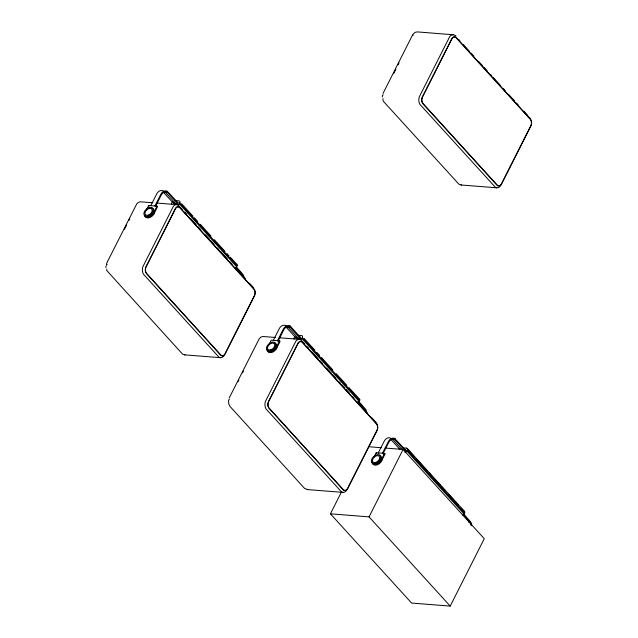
<?xml version="1.0" encoding="UTF-8"?>
<svg xmlns="http://www.w3.org/2000/svg" width="638" height="638" viewBox="0 0 638 638"><rect width="100%" height="100%" fill="white"/><g stroke="black" fill="none" stroke-linecap="round" stroke-linejoin="round"><path stroke-width="0.96" d="M105.94 266.15L105.932 267.625M382.314 97.008L382.433 95.533M228.579 400.122L228.707 403.758L229.983 406.422L304.573 488.413L307.675 489.561M177.898 205.181A2.297 1.467 -42.3 0 0 179.19 203.985L179.868 202.637A2.297 1.467 -42.3 0 0 179.206 200.898L174.804 200.539M235.701 267.848A2.297 1.467 -42.3 0 0 236.491 266.971L237.169 265.631A2.297 1.467 -42.3 0 0 236.515 263.893L230.318 257.266M300.705 339.735A2.297 1.467 -42.3 0 0 301.742 338.69L302.42 337.35A2.297 1.467 -42.3 0 0 301.758 335.612L298.201 335.317M358.253 402.554A2.297 1.467 -42.3 0 0 359.042 401.685L359.728 400.337A2.297 1.467 -42.3 0 0 359.066 398.598L348.874 387.585M404.899 452.645A2.297 1.467 -42.3 0 0 406.701 451.233L407.379 449.894A2.297 1.467 -42.3 0 0 406.717 448.155L403.16 447.852M462.973 515.273A2.297 1.467 -42.3 0 0 464.009 514.228L464.687 512.88A2.297 1.467 -42.3 0 0 464.025 511.142L463.826 511.11M144.627 215.349A5.606 3.581 -42.3 0 0 148.303 217.231A5.606 3.581 -42.3 0 0 153.279 213.555L156.996 206.138L157.53 206.728L153.814 214.145A5.606 3.581 -42.3 0 1 148.845 217.821A5.606 3.581 -42.3 0 1 145.169 215.939M267.186 350.063A5.606 3.581 -42.3 0 0 270.855 351.945A5.606 3.581 -42.3 0 0 275.831 348.26L279.548 340.851L280.082 341.442L276.366 348.85A5.606 3.581 -42.3 0 1 271.397 352.535A5.606 3.581 -42.3 0 1 267.721 350.653M372.09 461.529A5.606 3.581 -42.3 0 0 375.216 464.576A5.606 3.581 -42.3 0 0 380.79 460.803L384.507 453.395L385.049 453.985L381.325 461.394A5.606 3.581 -42.3 0 1 376.356 465.078A5.606 3.581 -42.3 0 1 372.68 463.196M106.626 263.303L136.755 203.881L138.223 202.493L140.177 201.791L153.024 202.756M124.418 229.337L126.659 224.895M128.9 220.461L129.801 218.682M146.437 209.918L148.678 205.484L156.996 206.138M150.759 205.643L156.924 193.521A8.844 5.846 -85.5 0 1 162.921 190.778L163.583 191.105M173.879 202.421L173.448 203.275L177.611 203.602L178.034 202.748M229.178 398.016L259.307 338.595L260.775 337.199L262.728 336.497L275.576 337.462M383.031 93.427L412.706 34.691M238.006 381.795L238.899 380.017M242.488 372.919L243.381 371.141M393.654 73.657L395.895 69.223M398.144 64.781L399.037 63.002M268.989 344.624L271.23 340.19L279.548 340.851M273.311 340.357L279.476 328.227A8.844 5.846 -85.5 0 1 285.473 325.484L286.135 325.811M296.431 337.127L296 337.981L300.163 338.307L300.594 337.462M451.832 38.567L422.244 97.151A5.048 3.334 -85.5 0 0 422.723 103.547L497.185 185.395A5.048 3.334 -85.5 0 0 501.476 184.246L531.063 125.662A5.048 3.334 -85.5 0 0 530.585 119.266L456.122 37.419A5.048 3.334 -85.5 0 0 451.832 38.567M385.28 448.043L403.096 449.455L484.266 538.679L450.213 606.1L411.606 603.046L330.428 513.821L341.186 492.528M373.948 457.167L376.189 452.733L384.507 453.395M382.425 453.227L388.598 441.105A8.844 5.846 -85.5 0 1 394.587 438.362L406.358 450.891M382.967 453.817L388.701 442.461A7.808 5.16 -85.5 0 1 394.906 439.63L405.313 451.066M330.428 513.821L369.043 516.876L403.096 449.455M405.122 450.851L405.553 450.005M500.75 185.291L500.351 185.897A6.922 4.57 -85.5 0 1 499.45 186.87M413.081 34.125L415.131 32.339L417.34 31.9L453.187 34.755M382.76 99.831L383.845 101.833L458.897 184.183L461.003 184.98L496.85 187.795M461.537 184.98L461.003 184.98M106.594 270.329L182.484 354.058L184.589 354.856L220.445 357.679M185.124 354.856L184.589 354.856M307.141 489.569L342.997 492.384M163.926 192.102L167.395 192.373L177.803 203.817M156.98 203.067L176.774 204.639M288.631 326.01L290.298 326.146L300.745 337.63M286.478 326.808L289.947 327.087L300.354 338.523M279.532 337.781L299.326 339.344M391.931 438.426L395.257 438.689M394.906 439.63L390.751 439.295L399.859 449.311M369.434 446.791L381.317 447.732M383.199 453.833L385.049 453.985M468.555 521.996L469.943 522.107A7.808 5.16 -85.5 0 1 470.892 525.106M290.298 326.146L289.628 325.819A8.844 5.846 -85.5 0 0 283.631 328.562L277.466 340.684L278.009 341.274L283.743 329.918A7.808 5.16 -85.5 0 1 289.947 327.087M455.349 35.433L455.979 35.911M300.857 339.894L304.669 343.93M458.523 39.341L459.854 40.8M463.188 44.469L469.185 51.056M471.179 53.249L473.843 56.176M478.508 61.304L482.503 65.698M483.835 67.165L487.169 70.826M490.494 74.487L491.834 75.946M493.166 77.413L500.487 85.468M503.151 88.395L505.152 90.596M508.486 94.257L514.475 100.844M516.477 103.037L518.471 105.238M523.806 111.092L527.801 115.486M407.235 448.442L464.544 511.429M406.526 448.123L413.855 456.178M416.518 459.105L427.181 470.828M429.183 473.029L431.846 475.956M433.84 478.149L440.507 485.478M441.839 486.946L445.172 490.606M448.506 494.267L458.499 505.256M461.162 508.183L463.164 510.384M407.283 450.117L464.584 513.104M406.829 451.01L464.129 514.005M181.678 203.801L193.003 216.25M194.335 217.718L197.668 221.378M200.332 224.305L210.995 236.028M214.328 239.689L224.991 251.412M226.984 253.605L228.986 255.806M304.23 338.507L314.893 350.23M316.887 352.423L319.55 355.358M321.552 357.551L332.884 370.008M336.21 373.669L346.873 385.384M463.922 514.164L470.852 522.187A8.844 5.846 -85.5 0 1 471.665 525.776M179.764 202.86L237.073 265.855M302.316 337.574L359.625 400.56M462.789 514.236L469.943 522.107M179.31 203.761L236.618 266.756M301.862 338.467L359.17 401.462M178.193 202.916L167.076 191.105A8.844 5.846 -85.5 0 0 161.079 193.848L154.914 205.978L155.457 206.568L161.191 195.212A7.808 5.16 -85.5 0 1 167.395 192.373M236.411 266.915L243.341 274.938A8.844 5.846 -85.5 0 1 244.051 277.57M358.963 401.621L365.893 409.644A8.844 5.846 -85.5 0 1 366.603 412.284M401.932 449.471L392.825 439.462A7.808 5.16 -85.5 0 0 392.298 439.199M235.924 267.705L242.432 274.85A7.808 5.16 -85.5 0 1 243.022 276.262M358.476 402.411L364.984 409.564A7.808 5.16 -85.5 0 1 365.574 410.976M182.117 209.216L178.305 205.181A6.922 4.57 -85.5 0 0 173.281 206.529L142.888 266.692A6.922 4.57 -85.5 0 0 143.454 274.18L218.914 357.128A6.922 4.57 -85.5 0 0 222.55 357.113M184.781 212.143L186.774 214.344M190.77 218.738L196.105 224.592M198.099 226.793L200.763 229.72M205.428 234.848L209.424 239.234M210.755 240.701L214.089 244.362M217.414 248.023L218.746 249.49M220.748 251.683L227.407 259.004M230.071 261.939L232.072 264.132M236.068 268.526L241.395 274.38M242.727 275.847L245.391 278.774M249.394 283.168L253.39 287.563M307.333 346.857L308.664 348.324M311.99 351.985L317.987 358.572M319.989 360.765L322.653 363.7M326.648 368.086L331.313 373.214M332.645 374.681L335.971 378.342M339.304 382.002L340.636 383.462M341.968 384.929L344.632 387.856M345.963 389.324L349.297 392.984M352.623 396.645L353.954 398.112M357.288 401.773L363.285 408.36M365.279 410.553L367.281 412.754M371.946 417.874L376.316 422.842M175.721 203.65L165.314 192.205A7.808 5.16 -85.5 0 0 163.663 191.703M298.273 338.363L287.866 326.919A7.808 5.16 -85.5 0 0 286.215 326.417M163.232 192.046L173.648 203.49M285.784 326.752L296.199 338.196M378.805 453.49L378.27 452.9L384.435 440.77A8.844 5.846 -85.5 0 1 390.432 438.027M376.189 452.733L376.731 453.323M381.372 459.599L381.907 460.197M148.678 205.484L149.212 206.074M380.79 460.803L381.325 461.394M153.854 212.35L154.396 212.94M276.413 347.056L276.948 347.654M153.279 213.555L153.814 214.145M275.831 348.26L276.366 348.85M369.043 516.876L450.213 606.1M529.795 117.679L530.178 118.253M223.938 355.781A6.922 4.57 -85.5 0 1 223.045 356.746M106.777 265.121A4.753 3.142 -85.5 0 1 106.921 264.595M106.913 269.491A5.048 3.334 -85.5 0 1 106.713 269.005M106.578 265.033A5.048 3.334 -85.5 0 1 106.929 263.949M171.558 204.511A2.297 1.467 -42.3 0 1 171.622 203.386L172.3 202.039A2.297 1.467 -42.3 0 1 172.651 201.576M151.956 208.124A5.527 3.525 -42.3 0 1 151.764 215.054A5.527 3.525 -42.3 0 1 144.571 215.173M294.054 339.017A2.297 1.467 -42.3 0 1 294.174 338.092L294.852 336.752A2.297 1.467 -42.3 0 1 295.019 336.513M274.507 342.829A5.527 3.525 -42.3 0 1 274.316 349.76A5.527 3.525 -42.3 0 1 267.131 349.887M229.13 399.739A5.048 3.334 -85.5 0 1 229.289 399.189M300.37 339.623A6.922 4.57 -85.5 0 0 295.833 341.242L265.44 401.406A6.922 4.57 -85.5 0 0 266.006 408.894L341.466 491.834A6.922 4.57 -85.5 0 0 346.059 491.013M376.635 423.457A6.922 4.57 -85.5 0 1 376.899 424.126M412.938 35.489A5.048 3.334 -85.5 0 1 413.225 35.058M383.127 99.129A5.048 3.334 -85.5 0 1 382.975 98.603M382.991 95.15A5.048 3.334 -85.5 0 1 383.143 94.599M454.719 35.305A6.922 4.57 -85.5 0 0 449.694 36.653L419.302 96.817A6.922 4.57 -85.5 0 0 419.86 104.305L495.327 187.253A6.922 4.57 -85.5 0 0 498.964 187.229M379.466 455.373A5.527 3.525 -42.3 0 1 378.733 462.781A5.527 3.525 -42.3 0 1 372.034 461.378M175.426 208.451L145.831 267.027A5.048 3.334 -85.5 0 0 146.309 273.423L220.772 355.278A5.048 3.334 -85.5 0 0 225.062 354.122L254.658 295.538A5.048 3.334 -85.5 0 0 254.179 289.15L179.717 207.294A5.048 3.334 -85.5 0 0 175.426 208.451M175.554 208.634L145.974 267.178A4.753 3.142 -85.5 0 0 146.429 273.192L220.868 355.023A4.753 3.142 -85.5 0 0 224.903 353.938L254.482 295.386A4.753 3.142 -85.5 0 0 254.028 289.373L179.589 207.549A4.753 3.142 -85.5 0 0 175.554 208.634M297.978 343.156L268.383 401.741A5.048 3.334 -85.5 0 0 268.861 408.137L343.324 489.984A5.048 3.334 -85.5 0 0 347.614 488.836L377.21 430.251A5.048 3.334 -85.5 0 0 376.731 423.855L302.268 342.008A5.048 3.334 -85.5 0 0 297.978 343.156M298.106 343.34L268.526 401.892A4.753 3.142 -85.5 0 0 268.981 407.905L343.419 489.729A4.753 3.142 -85.5 0 0 347.455 488.644L377.034 430.1A4.753 3.142 -85.5 0 0 376.579 424.087L302.141 342.255A4.753 3.142 -85.5 0 0 298.106 343.34M451.967 38.751L422.388 97.303A4.753 3.142 -85.5 0 0 422.842 103.316L497.281 185.14A4.753 3.142 -85.5 0 0 501.316 184.055L530.888 125.511A4.753 3.142 -85.5 0 0 530.441 119.497L456.003 37.666A4.753 3.142 -85.5 0 0 451.967 38.751M148.144 216.138A5.527 3.525 -42.3 0 0 152.857 208.403A5.527 3.525 -42.3 0 0 144.706 211.05A5.527 3.525 -42.3 0 0 148.144 216.138M148.247 215.142A4.243 2.704 -42.3 0 0 151.86 209.208A4.243 2.704 -42.3 0 0 145.608 211.242A4.243 2.704 -42.3 0 0 148.247 215.142M270.703 350.852A5.527 3.525 -42.3 0 0 275.409 343.108A5.527 3.525 -42.3 0 0 267.258 345.764A5.527 3.525 -42.3 0 0 270.703 350.852M270.799 349.855A4.243 2.704 -42.3 0 0 274.412 343.914A4.243 2.704 -42.3 0 0 268.159 345.948A4.243 2.704 -42.3 0 0 270.799 349.855M375.662 463.395A5.527 3.525 -42.3 0 0 380.376 455.652A5.527 3.525 -42.3 0 0 372.217 458.307A5.527 3.525 -42.3 0 0 375.662 463.395M375.758 462.398A4.243 2.704 -42.3 0 0 379.371 456.457A4.243 2.704 -42.3 0 0 373.118 458.491A4.243 2.704 -42.3 0 0 375.758 462.398"/></g></svg>
